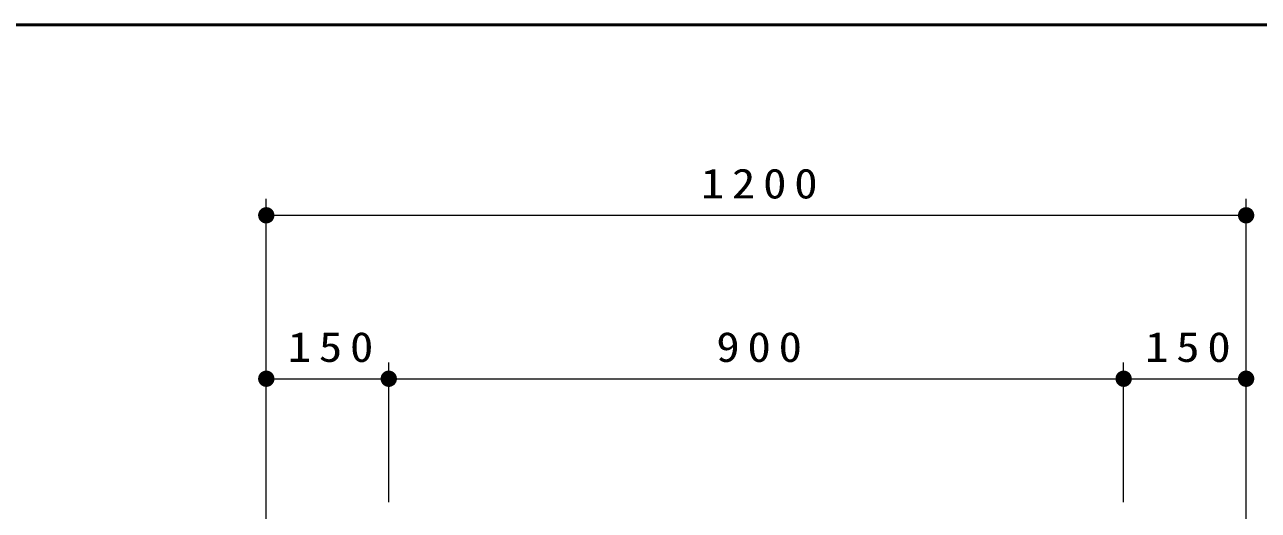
# Model space of a CAD drawing. Units: millimetres on the paper, scale 1:20. Extents: x -385 to 0, y 0 to 267.
# Drawn here: x -303.2 to -227.7, y 237.3 to 267 of the extents above; entities that cross this region are included whole.
import ezdxf

# ---------------------------------------------------------------- set-up
doc = ezdxf.new("R2010")
doc.units = ezdxf.units.MM
doc.layers.add('1_20', color=7, linetype='Continuous', lineweight=25)
doc.layers.add('LY_3', color=7, linetype='Continuous', lineweight=13)
doc.styles.add('ＭＳ ゴシック', font='')
doc.styles.get('ＭＳ ゴシック').set_extended_font_data('MS Gothic')

# ---------------------------------------------------------------- blocks, each defined once
blk = doc.blocks.new('filled_dot')
at = {"color": 0, "linetype": 'Continuous', "lineweight": -2, "const_width": 1.25}
blk.add_lwpolyline([(-0.625, 0, 1), (0.625, 0, 1)], format="xyb", close=True, dxfattribs=at)

msp = doc.modelspace()

# ---------------------------------------------------------------- linework, layer by layer
at = {"layer": '1_20', "lineweight": 13}
for p, q in [((-288.425, 235.666), (-288.425, 256.337)), ((-228.425, 235.666), (-228.425, 256.337)), ((-288.425, 255.337), (-228.425, 255.337)), ((-280.925, 237.787), (-280.925, 246.337)), ((-235.925, 237.787), (-235.925, 246.337)), ((-288.425, 245.337), (-280.925, 245.337)), ((-280.925, 245.337), (-235.925, 245.337)), ((-235.925, 245.337), (-228.425, 245.337))]:
    msp.add_line(p, q, dxfattribs=at)
at = {"layer": 'LY_3', "lineweight": 50}
msp.add_line((0, 267), (-385, 267), dxfattribs=at)

# ---------------------------------------------------------------- block references
at = {"layer": '1_20', "lineweight": 13, "xscale": 0.4, "yscale": 0.4}
for p in [(-288.425, 255.337), (-288.425, 245.337), (-280.925, 245.337), (-235.925, 245.337)]:
    msp.add_blockref('filled_dot', p, dxfattribs=at)
at = {"layer": '1_20', "lineweight": 13, "xscale": 0.4, "yscale": 0.4, "rotation": 180}
for p in [(-228.425, 255.337), (-280.925, 245.337), (-235.925, 245.337), (-228.425, 245.337)]:
    msp.add_blockref('filled_dot', p, dxfattribs=at)

# ---------------------------------------------------------------- texts
at = {"layer": '1_20', "char_height": 1.833, "attachment_point": 8, "style": 'ＭＳ ゴシック'}
for s, insert in [('\\T1.33;\\W1.15;1200', (-258.004, 256.337)), ('\\T1.33;\\W1.15;150', (-284.254, 246.337)), ('\\T1.33;\\W1.15;900', (-258.008, 246.337)), ('\\T1.33;\\W1.15;150', (-231.754, 246.337))]:
    msp.add_mtext(s, dxfattribs=dict(at, insert=insert))

doc.saveas('drawing.dxf')
